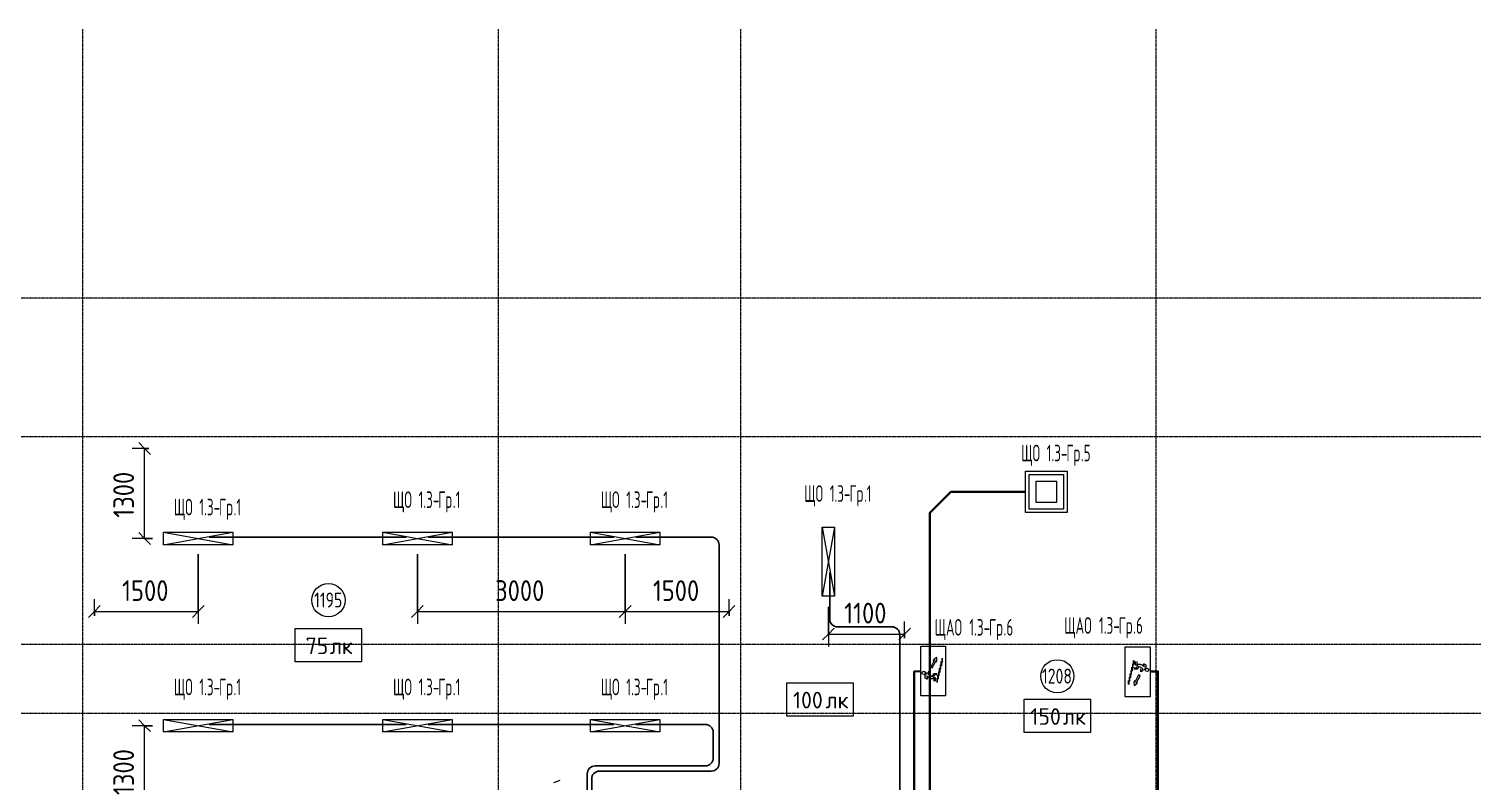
# Model space of a CAD drawing. Header units: millimetres. Extents: x -4730 to 98194, y -4296 to 93388.
# Drawn here: x 77226 to 98194, y 82513 to 93388 of the extents above; entities that cross this region are included whole.
import ezdxf

# ---------------------------------------------------------------- set-up
doc = ezdxf.new("R2010")
doc.units = ezdxf.units.MM
doc.linetypes.add('Линия сетки', pattern=[22.225, 12.7, -3.175, 3.175, -3.175])
for name, color, linetype, lineweight, true_color in [('Короба', 7, 'Continuous', 25, 0x008000), ('Соединительные детали коробов', 7, 'Continuous', 25, 0x008000), ('Типовые аннотации', 5, 'Continuous', 18, 0x0000ff)]:
    doc.layers.add(name, color=color, linetype=linetype, lineweight=lineweight, true_color=true_color)
for name, color, linetype, lineweight in [('Марки помещений', 7, 'Continuous', 9), ('Марки силовых электроприборов', 7, 'Continuous', 9), ('Оси', 7, 'Continuous', 9), ('Провода', 7, 'Continuous', 35), ('Размеры', 7, 'Continuous', 9), ('Размеры-120', 7, 'Continuous', 9)]:
    doc.layers.add(name, color=color, linetype=linetype, lineweight=lineweight)
doc.styles.add('GOST Common', font='GOST_Common.ttf', dxfattribs={"width": 0.6, "height": 240})
doc.styles.add('GOST Common_1', font='GOST_Common.ttf', dxfattribs={"width": 0.9, "height": 300})
doc.styles.add('GOST Common_2', font='GOST_Common.ttf', dxfattribs={"height": 240})
doc.styles.add('GOST Common_3', font='GOST_Common.ttf', dxfattribs={"width": 0.8, "height": 216})
doc.dimstyles.new('ADSK_Проверочный', dxfattribs={"dimscale": 304.8, "dimtxt": 301.714499, "dimasz": 0.556693, "dimexe": 0.590551, "dimexo": 0.590551, "dimgap": 0.19685, "dimtad": 1, "dimdec": 3, "dimrnd": 0.001, "dimdsep": 46, "dimtxsty": 'GOST Common_1', "dimblk1": 'OBLIQUE', "dimblk2": 'OBLIQUE', "dimsah": 1, "dimcen": 0.09, "dimazin": 0, "dimtfac": 1, "dimtdec": 4, "dimtix": 1, "dimtmove": 0, "dimatfit": 3, "dimfxl": 1, "dimtvp": 1, "dimtolj": 1, "dimtzin": 0, "dimarcsym": 2})

# ---------------------------------------------------------------- blocks, each defined once
blk = doc.blocks.new('M_Короб_ отвод - Плоский торец - ПВХ - Стандартная-2386742-1-й этаж')
at = {"layer": 'Соединительные детали коробов'}
for p, q in [((0, 111.95), (0, 150.05)), ((-150.05, 0), (-111.95, 0))]:
    blk.add_line(p, q, dxfattribs=at)
blk.add_arc((-111.95, 111.95), 111.95, 270, 0, dxfattribs=at)
blk = doc.blocks.new('DIMBLOCK245-1-й этаж')
at = {"layer": 'Размеры-120'}
for p, q in [((78954, 87330), (78714, 87330)), ((78894, 87330), (78809, 87415)), ((78894, 86030), (78894, 87330)), ((78894, 87330), (78979, 87245)), ((78894, 87330), (78954, 87330)), ((79010, 86030), (78714, 86030)), ((78894, 86030), (78809, 86115)), ((78894, 86030), (78979, 85945)), ((78894, 86030), (79010, 86030))]:
    blk.add_line(p, q, dxfattribs=at)
at = {"layer": 'Размеры-120', "color": 0, "insert": (78442, 86330), "char_height": 300, "width": 840.71, "attachment_point": 1, "rotation": 90, "line_spacing_factor": 1.022761, "style": 'GOST Common_1'}
blk.add_mtext('1300', dxfattribs=at)
blk = doc.blocks.new('_Oblique')
at = {"color": 0, "linetype": 'ByBlock', "lineweight": -2}
blk.add_line((-0.5, -0.5), (0.5, 0.5), dxfattribs=at)
blk = doc.blocks.new('DIMBLOCK246-1-й этаж')
at = {"layer": 'Размеры-120'}
for p, q in [((79010, 83325), (78714, 83325)), ((78894, 83325), (78809, 83410)), ((78894, 82025), (78894, 83325)), ((78894, 83325), (78979, 83240)), ((78894, 83325), (79010, 83325)), ((78954, 82025), (78714, 82025)), ((78894, 82025), (78809, 82110)), ((78894, 82025), (78979, 81940)), ((78894, 82025), (78954, 82025))]:
    blk.add_line(p, q, dxfattribs=at)
at = {"layer": 'Размеры-120', "color": 0, "insert": (78442, 82325), "char_height": 300, "width": 840.71, "attachment_point": 1, "rotation": 90, "line_spacing_factor": 1.022761, "style": 'GOST Common_1'}
blk.add_mtext('1300', dxfattribs=at)
blk = doc.blocks.new('DIMBLOCK247-1-й этаж')
at = {"layer": 'Размеры-120'}
for p, q in [((79670, 85802), (79670, 84795)), ((79670, 84975), (79670, 85802)), ((78170, 84915), (78170, 85155)), ((78170, 84975), (78085, 84890)), ((78170, 84975), (78255, 85060)), ((78170, 84975), (79670, 84975)), ((78170, 84975), (78170, 84915)), ((79670, 84975), (79585, 84890)), ((79670, 84975), (79755, 85060))]:
    blk.add_line(p, q, dxfattribs=at)
at = {"layer": 'Размеры-120', "color": 0, "insert": (78570, 85427), "char_height": 300, "width": 840.71, "attachment_point": 1, "line_spacing_factor": 1.022761, "style": 'GOST Common_1'}
blk.add_mtext('1500', dxfattribs=at)
blk = doc.blocks.new('DIMBLOCK248-1-й этаж')
at = {"layer": 'Размеры-120'}
for p, q in [((85835, 85802), (85835, 84795)), ((85835, 84975), (85835, 85802)), ((87335, 84915), (87335, 85155)), ((85835, 84975), (85750, 84890)), ((85835, 84975), (85920, 85060)), ((85835, 84975), (87335, 84975)), ((87335, 84975), (87250, 84890)), ((87335, 84975), (87420, 85060)), ((87335, 84975), (87335, 84915))]:
    blk.add_line(p, q, dxfattribs=at)
at = {"layer": 'Размеры-120', "color": 0, "insert": (86235, 85427), "char_height": 300, "width": 840.71, "attachment_point": 1, "line_spacing_factor": 1.022761, "style": 'GOST Common_1'}
blk.add_mtext('1500', dxfattribs=at)
blk = doc.blocks.new('DIMBLOCK249-1-й этаж')
at = {"layer": 'Размеры-120'}
for p, q in [((82835, 85802), (82835, 84795)), ((82835, 84975), (82835, 85802)), ((85835, 85802), (85835, 84795)), ((85835, 84975), (85835, 85802)), ((82835, 84975), (82750, 84890)), ((82835, 84975), (82920, 85060)), ((82835, 84975), (85835, 84975)), ((85835, 84975), (85750, 84890)), ((85835, 84975), (85920, 85060))]:
    blk.add_line(p, q, dxfattribs=at)
at = {"layer": 'Размеры-120', "color": 0, "insert": (83957, 85427), "char_height": 300, "width": 908.21, "attachment_point": 1, "line_spacing_factor": 1.022761, "style": 'GOST Common_1'}
blk.add_mtext('3000', dxfattribs=at)
blk = doc.blocks.new('DIMBLOCK253-1-й этаж')
at = {"layer": 'Размеры-120'}
for p, q in [((88770, 85043), (88770, 84470)), ((88770, 84650), (88770, 85043)), ((88770, 84650), (88855, 84735)), ((89870, 84590), (89870, 84830)), ((89870, 84650), (89955, 84735)), ((88770, 84650), (88685, 84565)), ((88770, 84650), (89870, 84650)), ((89870, 84650), (89785, 84565)), ((89870, 84650), (89870, 84590))]:
    blk.add_line(p, q, dxfattribs=at)
at = {"layer": 'Размеры-120', "color": 0, "insert": (88998, 85102), "char_height": 300, "width": 773.21, "attachment_point": 1, "line_spacing_factor": 1.022761, "style": 'GOST Common_1'}
blk.add_mtext('1100', dxfattribs=at)
blk = doc.blocks.new('ADSK_Марка_Помещение_1_ГОСТ21-501-2011 - Номер-85995-1-й этаж')
at = {"layer": 'Марки помещений'}
blk.add_circle((0, 0), 2, dxfattribs=at)
blk = doc.blocks.new('Морка помещения_освещённость_ - Морка помещения_освещённость_-1484368-1-й этаж')
at = {"layer": 'Марки помещений', "color": 190, "true_color": 0x8000ff}
for p, q in [((-4, 0), (-4, 4)), ((-4, 4), (4, 4)), ((4, 4), (4, 0)), ((4, 0), (-4, 0))]:
    blk.add_line(p, q, dxfattribs=at)

msp = doc.modelspace()

# ---------------------------------------------------------------- linework, layer by layer
at = {"layer": 'Короба'}
for p, q in [((79826.1731, 86049.2468), (82671.1731, 86049.2468)), ((85671.1731, 86049.2468), (82991.1731, 86049.2468)), ((85991.1731, 86049.2468), (87041.1231, 86049.2468)), ((87191.1731, 82819.9579), (87191.1731, 85899.1968)), ((88789.2469, 84903.8769), (88789.2469, 85539.0144)), ((89649.95, 84753.8269), (88939.2969, 84753.8269)), ((89800, 79284.0791), (89800, 84603.7769)), ((82671.1731, 83344.2469), (79826.1731, 83344.2469)), ((85671.1731, 83344.2469), (82991.1731, 83344.2469)), ((85991.1731, 83344.2469), (86956.1231, 83344.2469)), ((87106.1731, 83194.1969), (87106.1731, 82895.05)), ((86956.1231, 82745), (85438.55, 82745)), ((85501.55, 82669.9079), (87041.1231, 82669.9079)), ((85288.5, 82594.95), (85288.5, 82121.5)), ((85351.5, 82121.5), (85351.5, 82519.8579))]:
    msp.add_line(p, q, dxfattribs=at)
at = {"layer": 'Оси', "linetype": 'Линия сетки'}
for p, q in [((78000, 93388.3703), (78000, -3096.3487)), ((84000, 93388.3703), (84000, -3096.3487)), ((87500, 93388.3703), (87500, -3096.3487)), ((93500, 93388.3703), (93500, -3096.3487)), ((98194.2682, 89500), (-3530.0173, 89500)), ((98194.2682, 87500), (-3530.0173, 87500)), ((98194.2682, 84500), (-3530.0173, 84500)), ((98194.2682, 83500), (-3530.0173, 83500))]:
    msp.add_line(p, q, dxfattribs=at)
at = {"layer": 'Провода', "flags": 128}
for points in [[(91617.4456, 86703.9523), (90538.6125, 86703.9523), (90233.8127, 86399.1523), (90233.8173, 80668.5076)], [(90103.2548, 84111.7125), (90010, 84110), (90010, 80428.5096), (90173.8173, 80428.5081)], [(93416.7452, 84108.0621), (93530, 84110), (93530, 81809.9602), (93430.5461, 81809.9602)]]:
    msp.add_lwpolyline(points, dxfattribs=at)
at = {"layer": 'Типовые аннотации'}
for p, q in [((91617.4456, 87003.9523), (92217.4456, 87003.9523)), ((91617.4456, 86403.9523), (91617.4456, 87003.9523)), ((91667.4456, 86953.9523), (92167.4456, 86953.9523)), ((91667.4456, 86453.9523), (91667.4456, 86953.9523)), ((91767.4456, 86853.9523), (91767.4456, 86553.9523)), ((92067.4456, 86853.9523), (91767.4456, 86853.9523)), ((92067.4456, 86553.9523), (92067.4456, 86853.9523)), ((92167.4456, 86953.9523), (92167.4456, 86453.9523)), ((92217.4456, 87003.9523), (92217.4456, 86403.9523)), ((92217.4456, 86403.9523), (91617.4456, 86403.9523)), ((92167.4456, 86453.9523), (91667.4456, 86453.9523)), ((91767.4456, 86553.9523), (92067.4456, 86553.9523)), ((88680, 86195.1875), (88860, 86195.1875)), ((88680, 85195.1875), (88680, 86195.1875)), ((88860, 86195.1875), (88680, 85195.1875)), ((88680, 86195.1875), (88860, 85195.1875)), ((88860, 86195.1875), (88860, 85195.1875)), ((79170, 86119.9999), (80170, 86119.9999)), ((79170, 85939.9999), (79170, 86119.9999)), ((79170, 86119.9999), (80170, 85939.9999)), ((79170, 85939.9999), (80170, 86119.9999)), ((80170, 86119.9999), (80170, 85939.9999)), ((82335, 86119.9999), (83335, 86119.9999)), ((82335, 85939.9999), (82335, 86119.9999)), ((82335, 86119.9999), (83335, 85939.9999)), ((82335, 85939.9999), (83335, 86119.9999)), ((83335, 86119.9999), (83335, 85939.9999)), ((85335, 86119.9999), (86335, 86119.9999)), ((85335, 85939.9999), (85335, 86119.9999)), ((85335, 86119.9999), (86335, 85939.9999)), ((85335, 85939.9999), (86335, 86119.9999)), ((86335, 86119.9999), (86335, 85939.9999)), ((80170, 85939.9999), (79170, 85939.9999)), ((83335, 85939.9999), (82335, 85939.9999)), ((86335, 85939.9999), (85335, 85939.9999)), ((88860, 85195.1875), (88680, 85195.1875)), ((79170, 83415), (80170, 83415)), ((79170, 83235), (79170, 83415)), ((79170, 83415), (80170, 83235)), ((79170, 83235), (80170, 83415)), ((80170, 83415), (80170, 83235)), ((82335, 83415), (83335, 83415)), ((82335, 83235), (82335, 83415)), ((82335, 83415), (83335, 83235)), ((82335, 83235), (83335, 83415)), ((83335, 83415), (83335, 83235)), ((85335, 83415), (86335, 83415)), ((85335, 83235), (85335, 83415)), ((85335, 83415), (86335, 83235)), ((85335, 83235), (86335, 83415)), ((86335, 83415), (86335, 83235)), ((80170, 83235), (79170, 83235)), ((83335, 83235), (82335, 83235)), ((86335, 83235), (85335, 83235)), ((84803.1919, 82506.5204), (84897.1612, 82540.7224))]:
    msp.add_line(p, q, dxfattribs=at)
at = {"layer": 'Типовые аннотации', "color": 96, "true_color": 0x008000}
for p, q in [((90103.2548, 83755.0179), (90103.2548, 84475.0179)), ((90103.2548, 84475.0179), (90463.2548, 84475.0179)), ((90335.7613, 84312.4959), (90295.1315, 84286.9377)), ((90337.5804, 84264.5304), (90335.7613, 84312.4959)), ((90407.4762, 84299.0796), (90407.4762, 84251.0796)), ((90419.4762, 84239.0796), (90419.4762, 84299.0796)), ((90463.2548, 84475.0179), (90463.2548, 83755.0179)), ((93056.7452, 84464.9821), (93416.7452, 84464.9821)), ((93056.7452, 83744.9821), (93056.7452, 84464.9821)), ((93416.7452, 84464.9821), (93416.7452, 83744.9821)), ((90167.8076, 84049.4487), (90191.8076, 84091.0179)), ((90191.8076, 84091.0179), (90221.8076, 84091.0179)), ((90221.8076, 84091.0179), (90221.8076, 84115.0179)), ((90239.8076, 84115.0179), (90239.8076, 84073.0179)), ((90304.2427, 84278.4924), (90248.2243, 84172.3701)), ((90248.2243, 84172.3701), (90269.4487, 84161.1664)), ((90269.4487, 84161.1664), (90325.4671, 84267.2887)), ((90295.1315, 84286.9377), (90283.9278, 84265.7133)), ((90283.9278, 84265.7133), (90304.2427, 84278.4924)), ((90325.4671, 84267.2887), (90326.3767, 84243.3059)), ((90326.3767, 84243.3059), (90337.5804, 84264.5304)), ((90359.4762, 84107.0796), (90359.4762, 84059.0796)), ((90371.4762, 84155.0796), (90371.4762, 84107.0796)), ((90371.4762, 84047.0796), (90371.4762, 84095.0796)), ((90383.4762, 84203.0796), (90383.4762, 84155.0796)), ((90383.4762, 84095.0796), (90383.4762, 84143.0796)), ((90395.4762, 84251.0796), (90395.4762, 84203.0796)), ((90395.4762, 84143.0796), (90395.4762, 84191.0796)), ((90407.4762, 84191.0796), (90407.4762, 84239.0796)), ((93136.5238, 84124.9204), (93136.5238, 84076.9204)), ((93148.5238, 84172.9204), (93148.5238, 84124.9204)), ((93148.5238, 84064.9204), (93148.5238, 84112.9204)), ((93160.5238, 84220.9204), (93160.5238, 84172.9204)), ((93160.5238, 84112.9204), (93160.5238, 84160.9204)), ((93172.5238, 84268.9204), (93172.5238, 84220.9204)), ((93172.5238, 84160.9204), (93172.5238, 84208.9204)), ((93180.2309, 84159.4129), (93217.8386, 84159.4129)), ((93228.2309, 84141.4129), (93180.2309, 84141.4129)), ((93184.5238, 84208.9204), (93184.5238, 84268.9204)), ((93205.8386, 84198.9436), (93205.8386, 84252.9436)), ((93240.6616, 84198.9436), (93205.8386, 84198.9436)), ((93217.8386, 84159.4129), (93240.6616, 84198.9436)), ((93223.8386, 84252.9436), (93223.8386, 84216.9436)), ((93223.8386, 84216.9436), (93271.8386, 84216.9436)), ((93252.2309, 84182.9821), (93228.2309, 84141.4129)), ((93314.5847, 84146.9821), (93252.2309, 84182.9821)), ((93271.8386, 84216.9436), (93334.1924, 84180.9436)), ((93280.1924, 84104.9821), (93280.1924, 84146.9821)), ((93328.1924, 84128.9821), (93298.1924, 84128.9821)), ((93298.1924, 84128.9821), (93298.1924, 84104.9821)), ((93334.1924, 84196.159), (93312.0155, 84208.9628)), ((93321.0155, 84224.5513), (93352.1924, 84206.5513)), ((93352.1924, 84170.5513), (93328.1924, 84128.9821)), ((93352.1924, 84206.5513), (93352.1924, 84170.5513)), ((90167.8076, 84013.4487), (90167.8076, 84049.4487)), ((90198.9845, 83995.4487), (90167.8076, 84013.4487)), ((90248.1614, 84003.0564), (90185.8076, 84039.0564)), ((90185.8076, 84023.841), (90207.9845, 84011.0372)), ((90205.4153, 84073.0179), (90267.7691, 84037.0179)), ((90296.1614, 84003.0564), (90248.1614, 84003.0564)), ((90267.7691, 84037.0179), (90291.7691, 84078.5871)), ((90302.1614, 84060.5871), (90279.3384, 84021.0564)), ((90279.3384, 84021.0564), (90314.1614, 84021.0564)), ((90291.7691, 84078.5871), (90339.7691, 84078.5871)), ((90296.1614, 83967.0564), (90296.1614, 84003.0564)), ((90339.7691, 84060.5871), (90302.1614, 84060.5871)), ((90314.1614, 84021.0564), (90314.1614, 83967.0564)), ((90335.4762, 84011.0796), (90335.4762, 83951.0796)), ((90347.4762, 84059.0796), (90347.4762, 84011.0796)), ((90347.4762, 83951.0796), (90347.4762, 83999.0796)), ((90359.4762, 83999.0796), (90359.4762, 84047.0796)), ((93100.5238, 83980.9204), (93100.5238, 83920.9204)), ((93112.5238, 84028.9204), (93112.5238, 83980.9204)), ((93112.5238, 83920.9204), (93112.5238, 83968.9204)), ((93124.5238, 84076.9204), (93124.5238, 84028.9204)), ((93124.5238, 83968.9204), (93124.5238, 84016.9204)), ((93136.5238, 84016.9204), (93136.5238, 84064.9204)), ((93193.6233, 83976.6941), (93182.4196, 83955.4696)), ((93182.4196, 83955.4696), (93184.2387, 83907.5041)), ((93184.2387, 83907.5041), (93224.8685, 83933.0623)), ((93194.5328, 83952.7113), (93193.6233, 83976.6941)), ((93250.5513, 84058.8336), (93194.5328, 83952.7113)), ((93215.7573, 83941.5076), (93271.7757, 84047.6299)), ((93236.0722, 83954.2867), (93215.7573, 83941.5076)), ((93224.8685, 83933.0623), (93236.0722, 83954.2867)), ((93271.7757, 84047.6299), (93250.5513, 84058.8336)), ((90463.2548, 83755.0179), (90103.2548, 83755.0179)), ((93416.7452, 83744.9821), (93056.7452, 83744.9821))]:
    msp.add_line(p, q, dxfattribs=at)
for centre in [(90147.2764, 84089.0152), (93372.7236, 84130.9848)]:
    msp.add_circle(centre, 24, dxfattribs=at)

# ---------------------------------------------------------------- block references
at = {"layer": 'Марки помещений', "xscale": 120, "yscale": 120, "zscale": 120}
for p in [(81549.0591, 85138.378), (92076.3504, 84039.394)]:
    msp.add_blockref('ADSK_Марка_Помещение_1_ГОСТ21-501-2011 - Номер-85995-1-й этаж', p, dxfattribs=at)
at = {"layer": 'Марки помещений', "color": 190, "true_color": 0x8000ff, "xscale": 120, "yscale": 120, "zscale": 120}
for p in [(81549.0591, 84247.5778), (88648.273, 83463.9066), (92076.3504, 83226.8972)]:
    msp.add_blockref('Морка помещения_освещённость_ - Морка помещения_освещённость_-1484368-1-й этаж', p, dxfattribs=at)
at = {"layer": 'Соединительные детали коробов'}
for p, rotation in [((87191.1731, 86049.2468), 90), ((89800, 84753.8269), 90), ((87106.1731, 83344.2469), 90), ((85288.5, 82745), 180), ((85351.5, 82669.9079), 180)]:
    msp.add_blockref('M_Короб_ отвод - Плоский торец - ПВХ - Стандартная-2386742-1-й этаж', p, dxfattribs=dict(at, rotation=rotation))
at = {"layer": 'Соединительные детали коробов', "extrusion": (0, -4.24527e-05, 1), "rotation": 270}
msp.add_blockref('M_Короб_ отвод - Плоский торец - ПВХ - Стандартная-2386742-1-й этаж', (88789.2469, 84753.9729), dxfattribs=at)
at = {"layer": 'Соединительные детали коробов'}
for p in [(87106.1731, 82745), (87191.1731, 82669.9079)]:
    msp.add_blockref('M_Короб_ отвод - Плоский торец - ПВХ - Стандартная-2386742-1-й этаж', p, dxfattribs=at)

# ---------------------------------------------------------------- texts
at = {"layer": 'Марки помещений', "char_height": 216, "attachment_point": 1, "style": 'GOST Common_3'}
for s, insert, width in [('1195', (81343.7831, 85249.1652), 507.9492), ('1208', (91855.2345, 84150.1812), 546.4302)]:
    msp.add_mtext(s, dxfattribs=dict(at, insert=insert, width=width))
at = {"layer": 'Марки помещений', "color": 190, "true_color": 0x8000ff, "char_height": 240, "attachment_point": 1, "style": 'GOST Common_2'}
for s, insert, width in [('75', (81220.5752, 84599.2897), 423.291), ('лк', (81569.8252, 84599.2897), 413.67075), ('100', (88260.3892, 83815.6186), 567.59475), ('лк', (88728.7017, 83815.6186), 413.67075), ('150', (91688.4666, 83578.6091), 567.59475), ('лк', (92156.7791, 83578.6091), 413.67075)]:
    msp.add_mtext(s, dxfattribs=dict(at, insert=insert, width=width))
at = {"layer": 'Марки силовых электроприборов', "char_height": 240, "attachment_point": 1, "style": 'GOST Common'}
for s, insert, width in [('ЩО', (91554.571, 87384.1347), 340.55685), (' 1.3-', (91835.5585, 87384.1347), 450.2277), ('Гр', (92207.0335, 87384.1347), 253.9746), ('.5', (92416.5835, 87384.1347), 178.93665), ('ЩО', (79317.5945, 86603.626), 340.55685), (' 1.3-', (79598.582, 86603.626), 450.2277), ('Гр', (79970.057, 86603.626), 253.9746), ('.1', (80179.607, 86603.626), 138.5316), ('ЩО', (82482.5945, 86710.1823), 340.55685), (' 1.3-', (82763.582, 86710.1823), 450.2277), ('Гр', (83135.057, 86710.1823), 253.9746), ('.1', (83344.607, 86710.1823), 138.5316), ('ЩО', (85482.5945, 86710.1823), 340.55685), (' 1.3-', (85763.582, 86710.1823), 450.2277), ('Гр', (86135.057, 86710.1823), 253.9746), ('.1', (86344.607, 86710.1823), 138.5316), ('ЩО', (88421.4214, 86799.1968), 340.55685), (' 1.3-', (88702.4089, 86799.1968), 450.2277), ('Гр', (89073.8839, 86799.1968), 253.9746), ('.1', (89283.4339, 86799.1968), 138.5316), ('ЩАО', (90304.291, 84866.6773), 502.17705), (' 1.3-', (90718.6285, 84866.6773), 450.2277), ('Гр', (91090.1035, 84866.6773), 253.9746), ('.6', (91299.6535, 84866.6773), 178.93665), ('ЩАО', (92176.7605, 84892.87), 502.17705), (' 1.3-', (92591.098, 84892.87), 450.2277), ('Гр', (92962.573, 84892.87), 253.9746), ('.6', (93172.123, 84892.87), 178.93665), ('ЩО', (79317.5945, 84005.1824), 340.55685), (' 1.3-', (79598.582, 84005.1824), 450.2277), ('Гр', (79970.057, 84005.1824), 253.9746), ('.1', (80179.607, 84005.1824), 138.5316), ('ЩО', (82482.5945, 84005.1824), 340.55685), (' 1.3-', (82763.582, 84005.1824), 450.2277), ('Гр', (83135.057, 84005.1824), 253.9746), ('.1', (83344.607, 84005.1824), 138.5316), ('ЩО', (85482.5945, 84005.1824), 340.55685), (' 1.3-', (85763.582, 84005.1824), 450.2277), ('Гр', (86135.057, 84005.1824), 253.9746), ('.1', (86344.607, 84005.1824), 138.5316)]:
    msp.add_mtext(s, dxfattribs=dict(at, insert=insert, width=width))

# ---------------------------------------------------------------- dimensions: what is measured, and where the dimension line sits
at = {"layer": 'Размеры'}
for base, p1, p2, picture, middle in [((78894.0729, 87329.9999), (79189.6731, 86029.9999), (78774.091, 87329.9999), 'DIMBLOCK245-1-й этаж', (78684.0729, 86679.9999)), ((78894.0729, 83325), (78774.091, 82025), (79189.6731, 83325), 'DIMBLOCK246-1-й этаж', (78684.0729, 82675))]:
    dim = msp.add_linear_dim(base=base, p1=p1, p2=p2, angle=90, dimstyle='ADSK_Проверочный', override={"dimpost": '<>', "dimfxl": 1364.810788}, dxfattribs=at)
    dim.commit()
    dim.dimension.update_dxf_attribs({"geometry": picture, "text_midpoint": middle})
for base, p1, p2, override, picture, middle in [((79670, 84974.8626), (78170, 85094.8444), (79670, 85981.9999), {"dimpost": '<>', "dimfxl": 1742.711933}, 'DIMBLOCK247-1-й этаж', (78920, 85184.8626)), ((85835, 84974.8626), (82835, 85981.9999), (85835, 85981.9999), {"dimpost": '<>', "dimfxl": 3000}, 'DIMBLOCK249-1-й этаж', (84335, 85184.8626)), ((87335, 84974.8626), (85835, 85981.9999), (87335, 85094.8444), {"dimpost": '<>', "dimfxl": 1742.711933}, 'DIMBLOCK248-1-й этаж', (86585, 85184.8626)), ((89870, 84649.669), (88770, 85222.5144), (89870, 84769.6509), {"dimpost": '<>', "dimfxl": 1189.573618}, 'DIMBLOCK253-1-й этаж', (89320, 84859.669))]:
    dim = msp.add_linear_dim(base=base, p1=p1, p2=p2, dimstyle='ADSK_Проверочный', override=override, dxfattribs=at)
    dim.commit()
    dim.dimension.update_dxf_attribs({"geometry": picture, "text_midpoint": middle})

doc.saveas('drawing.dxf')
